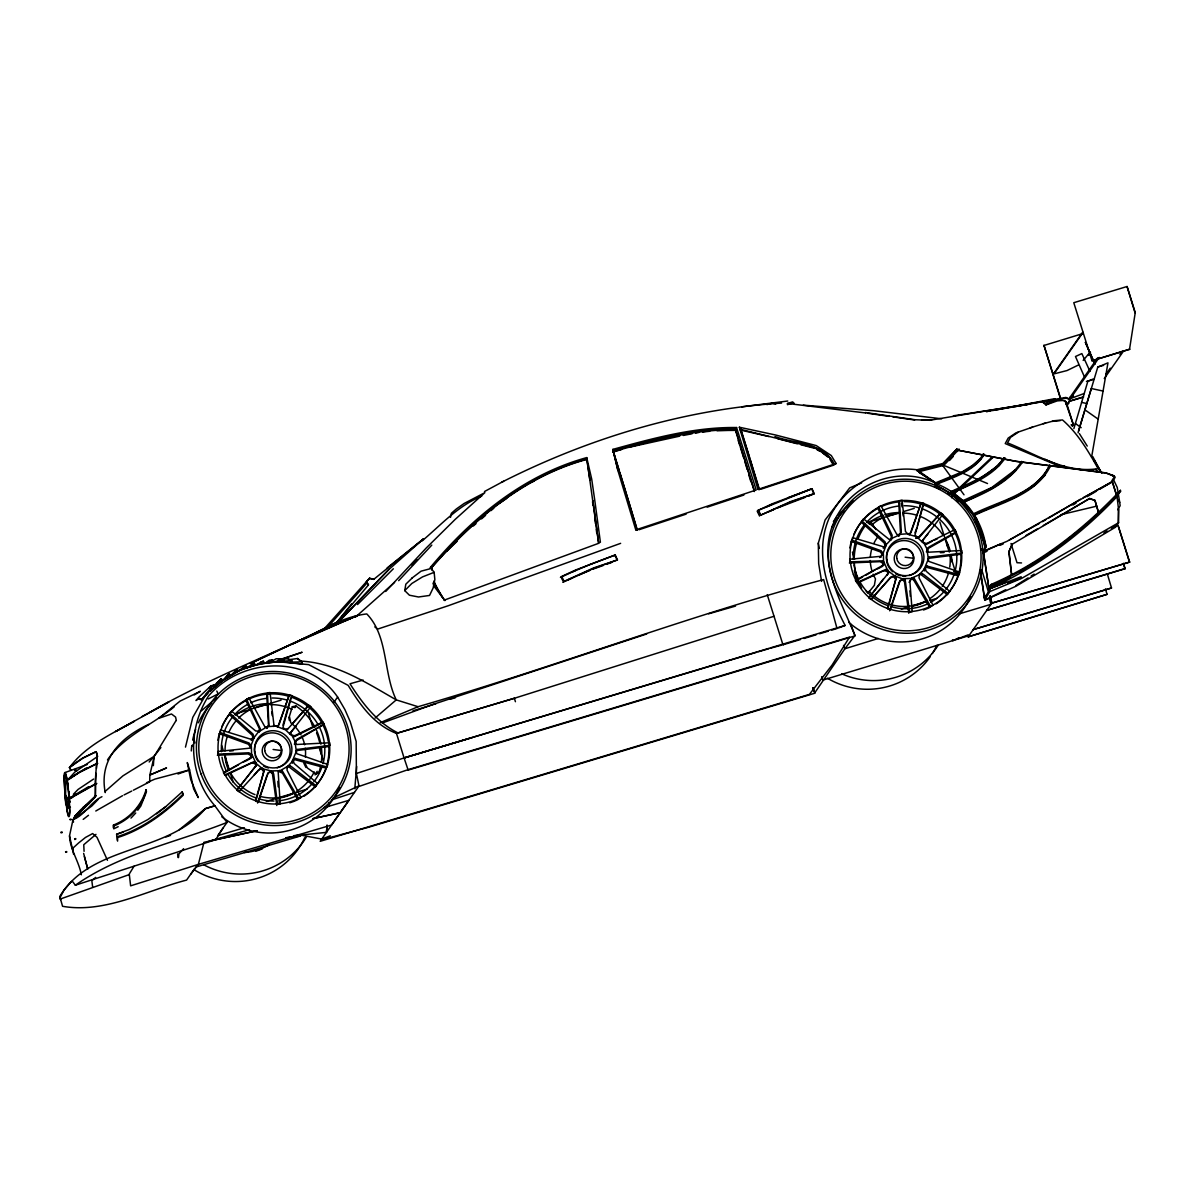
<?xml version="1.0" encoding="UTF-8"?>
<svg xmlns="http://www.w3.org/2000/svg" width="1195" height="1195" viewBox="0 0 1195 1195"><rect width="100%" height="100%" fill="white"/><g stroke="black" fill="none" stroke-linecap="round" stroke-linejoin="round"><path stroke-width="1.5" d="M1118.61 509.055L1118.595 522.723L1115.413 527.264L1016.064 586.207L984.785 600.159L980.423 569.791M1118.206 521.901L1118.52 509.175L1117.041 496.597L1120.462 490.338C1083.656 529.206 1040.755 562.964 991.387 584.325L988.818 587.985L983.336 551.179L986.039 547.325C982.17 518.735 963.633 494.581 936.79 483.915M73 820.248L76.958 814.587L82.694 809.463M113.435 827.881L113.48 825.043C129.105 818.993 141.383 805.803 146.104 789.701L146.373 792.031L146.104 789.701M113.48 825.043L113.734 828.822L118.186 826.701M117.289 840.19L116.617 834.244L129.15 829.569L147.941 819.516L165.761 806.64L182.193 791.852L183.223 795.153C164.537 813.436 142.817 829.554 117.648 837.546L117.588 841.131M149.689 781.859L149.823 774.987L154.26 756.226L175.71 721.123M70.43 807.208L67.682 807.954L65.561 795.034L66.009 774.868L69.788 799.948M794.063 403.193L792.614 401.879L787.49 403.477L787.445 404.687L792.569 403.103M81.335 874.8C78.885 861.057 70.191 850.108 69.504 835.873L73 819.636L95.391 796.841L95.914 773.284M70.834 770.013L69.459 767.593L76.032 762.589L82.784 758.033L96.168 751.655L97.378 755.912L96.526 768.385M67.682 807.954L68.324 797.528L70.072 801.964M153.348 765.636L154.021 756.375L160.877 747.547M278.166 725.828L264.946 726.904L248.889 697.94L246.648 699.329L260.465 729.144L254.027 737.703L250.293 739.063L220.537 729.891L219.955 732.445L249.068 743.021L251.338 745.949L251.682 757.152L223.405 772.702L224.824 774.943L253.982 761.633L264.2 770.192L255.476 800.68M264.2 770.192L255.82 801.307L258.389 801.905L268.053 773.135M326.459 832.392L327.086 824.998L326.459 832.362L300.662 835.066L321.754 839.069L330.328 835.798M354.796 788.7L356.663 766.473M928.291 533.433L921.703 541.574L942.87 514.433L940.719 512.894L918.671 537.153L908.2 534.419L905.466 531.476L902.091 500.227L899.491 500.645L901.299 531.835L899.491 535.001L889.229 539.483L863.492 518.794L861.983 520.93L885.062 541.873L886.048 545.413L882.552 554.809L880.282 551.896L851.169 541.32L851.975 540.17L881.073 550.746L883.344 553.658L883.688 564.876L855.411 580.426L856.83 582.652L885.988 569.343L894.667 575.856L896.205 577.917L887.482 608.404M896.205 577.917L887.825 609.017L890.394 609.629L900.074 580.86M431.978 570.224L432.261 566.594C474.101 518.749 524.261 475.983 586.775 459.014L586.73 457.595C523.38 475.102 471.562 517.988 430.155 567.685L432.261 566.594M178.518 857.532L178.921 853.842L183.627 848.674M72.88 851.109L73.313 847.778L78.556 842.998L85.517 837.426L92.657 833.572L96.989 837.292L107.46 860.31M249.576 759.378L252.025 754.628L248.829 752.775L218.147 754.12L217.699 751.535L250.039 748.13L254.027 737.703L253.056 734.148L229.963 713.206L231.486 711.07L255.715 730.967L259.703 731.146L268.965 725.723L267.471 692.936L270.07 692.502L273.984 725.365L284.5 729.473L288.055 728.532M289.13 766.996L315.375 786.952L316.167 785.817L291.446 766.637L289.937 765.846L286.651 767.608L295.165 758.392L327.131 766.996L327.699 764.441L296.704 753.642L295.12 742.991L296.763 739.376L324.248 724.185L322.844 721.944L294.807 735.672L291.147 735.194L282.961 727.411L291.849 695.58L289.265 694.982L278.286 725.619M881.596 567.087L884.046 562.337L882.463 560.843L850.168 561.844L849.705 559.245L880.431 556.347L883.344 553.658M921.136 574.705L947.381 594.677L948.188 593.527L923.451 574.362L921.942 573.57L918.656 575.333L927.171 566.116L959.137 574.72L959.704 572.151L928.709 561.366L927.126 550.701L928.784 547.101L956.254 531.909L954.85 529.669L926.812 543.396L923.152 542.903L914.967 535.136L923.854 503.304L921.27 502.707L910.306 533.328M1129.499 349.478L1135.25 312.627L1127.064 286.501L1073.782 302.708L1091.976 360.756L1129.663 349.239L1091.976 360.756M984.232 597.844L989.415 590.823L989.116 588.941L991.686 585.266C1041.054 563.92 1083.94 530.162 1120.761 491.294M411.916 578.126L421.088 571.165L431.246 568.462L434.143 572.33L434.846 579.47L433.143 587.97L429.543 595.454L418.504 596.992L409.422 595.215L404.732 590.614L405.822 584.191L412.26 577.917M1091.588 457.177L1107.974 362.832L1097.682 367.209M148.777 724.319C120.471 737.479 98.737 759.437 105.25 792.599M909.066 582.368L911.68 578.051L921.942 573.57M450.5 517.345L451.381 513.282L456.4 508.921L464.108 503.483L484.871 492.654L455.235 519.347L426.212 548.027L385.701 591.48M851.975 540.17L852.543 537.616L884.001 546.937L891.709 538.87L892.157 535.226L878.669 507.053L880.894 505.664L896.952 534.613L910.172 533.553M185.479 747.114L192.783 717.358L206.137 694.056L223.107 680.224L241.076 669.529L259.225 664.032L277.494 661.686L308.654 664.629L348.178 685.377C359.979 704.871 374.408 725.036 396.486 733.386L514.358 698.283L774.031 616.261M1046.775 404.059L1043.265 402.67L1045.924 404.896L1056.201 399.966L1066.358 398.174L1069.704 399.593L1068.793 403.312L1066.866 405.239M72.701 820.86L73 819.636L91.731 806.087L98.468 799.052M1065.731 403.686L1066.194 401.819L1062.863 400.474L1057.276 400.893L1045.924 404.896M73.657 819.65L74.314 817.156L80.229 810.255L95.824 795.661M290.564 698.507L282.946 725.141M917.372 525.845L923.048 504.454M821.592 581.382L818.665 563.622L818.306 543.187L825.103 519.989L849.72 487.859L861.61 482.885M1073.887 428.572L1087.868 381.22L1092.962 379.099M266.784 775.869L257.582 803.055M1078.502 431.126L1091.289 388.509L1103.015 391.049M1078.069 432.754L1097.787 367.059M314.897 727.023A58.495 57.778 35 0 0 295.927 705.976L292.327 706.693L289.399 716.373L290.758 722.751A38.449 37.971 35 0 1 300.916 734.761M292.387 763.217L292.312 761.051L297.107 749.474L329.954 745.351L329.506 742.767L296.704 744.485L290.504 732.714L296.285 725.709M924.392 570.926L924.318 568.775L929.127 557.199L961.975 553.076L961.512 550.477L928.709 552.195L922.51 540.424M736.568 427.541L735.358 429.05C693.757 428.527 652.963 439.835 613.184 450.829L617.92 470.546L635.785 529.878L756.181 489.995L736.568 427.541C694.489 426.929 653.187 438.236 612.945 449.365L612.736 452.173L621.759 449.454M97.452 763.187L79.004 772.373L67.966 779.633L74.926 772L97.631 756.465M75.345 794.182L71.819 797.812L70.565 797.229M889.603 610.764L899.267 582.01L902.972 578.634L914.22 578.425L930.785 606.657L933.011 605.282L919.015 577.812L919.463 574.183M289.265 694.982L279.092 724.469L277.359 726.978M921.27 502.707L911.098 532.193L909.365 534.703M590.838 564.145L615.276 554.973L617.457 559.932L593.81 568.342L562.8 582.323M759.557 516.061L757.197 511.161L757.988 510.399L812.032 488.71L814.213 493.669L808.373 496.239M914.952 532.851L916.909 527.622M289.937 765.846L287.457 766.458L287.009 770.103L301.006 797.558L298.78 798.932L282.214 770.7L270.966 770.909L267.262 774.285M145.76 793.599L140.816 806.042L137.769 810.21M586.372 460L586.775 459.014M146.402 790.657C141.682 806.745 129.404 819.934 113.779 825.984M617.457 559.932L593.706 567.894L563.577 581.562L562.053 579.246L561.217 576.662L575.9 569.895L615.276 554.973L614.484 555.735M760.334 515.299L790.463 501.631L814.213 493.669L790.567 502.079L760.334 515.299L758.825 512.984L757.988 510.399L772.657 503.633L812.032 488.71L787.595 497.882M774.943 436.563C794.824 443.763 823.669 442.24 834.334 464.302L836.156 463.54L831.287 455.549L816.215 445.571L775.57 434.995L739.346 427.227L740.736 428.706L740.138 429.961L768.938 436.578M222.957 828.18L215.683 839.667L75.345 885.211L72.611 881.551L71.297 881.566L63.992 890.081L60.079 897.564L62.558 906.288C104.772 913.727 146.567 890.439 186.584 880.088L194.815 868.332M252.025 754.628L256.656 764.89L237.103 789.88M256.656 764.89L236.789 790.179L238.955 791.717L260.48 768.176L270.966 770.909L273.685 773.852L277.584 804.384L280.183 803.951L278.181 771.88L287.457 766.458M887.078 575.258L888.662 572.614L884.046 562.337M888.662 572.614L869.109 597.605M1012.344 544.039L1008.998 551.552L1011.702 574.9M1049.628 465.258C1035.587 493.729 1000.349 500.571 974.313 513.491L974.03 515.538C1000.827 502.602 1036.453 495.088 1050.539 465.721L1049.628 465.258C1043.235 479.972 1029.373 489.069 1015.66 496.373M935.177 486.798L936.88 483.796L916.998 469.769C880.581 465.034 844.76 485.319 829.061 518.346C813.586 554.346 828.434 592.914 845.119 625.448L838.651 627.913M980.632 573.645L984.785 600.159L989.729 591.615L1021.486 578.47L1118.595 522.723M233.339 673.756L237.312 669.155L238.014 671.381L230.142 676.011L237.178 669.14L238.014 671.381M134.019 866.255L129.254 874.008L130.628 885.839L198.37 864.373L331.523 825.043L348.835 800.336L323.979 807.686M1117.669 509.712L1120.148 505.709L1119.715 502.393L1117.235 487.455L1113.307 479.225M875.935 529.519L871.274 522.409L869.228 523.978M833.408 521.617L836.44 516.942M224.6 679.268L226.945 676.026M984.77 541.693L975.971 517.51L985.741 545.159L985.86 546.698L983.097 550.656L989.087 589.09L991.387 584.325M229.963 713.206L229.171 714.356L252.25 735.298L253.235 738.839L251.189 740.362L251.981 739.212M246.648 699.329L245.856 700.479L259.345 728.651L258.897 732.296L259.703 731.146M253.235 738.839L254.027 737.703M251.338 745.949L250.532 747.084L248.261 744.171L219.163 733.596M369.449 578.41L373.871 579.112L369.449 578.41L366.193 581.905M367.209 582.742L368.344 585.147L367.209 582.742L326.728 628.226M267.486 727.277L266.679 728.427L268.487 725.26L266.679 694.071M250.875 758.302L251.682 757.152M273.177 726.515L273.984 725.365M255.849 766.04L255.207 763.56L255.999 762.41M295.24 706.962L295.927 705.976M254.012 775.226L258.299 770.222L262.646 768.131M373.632 579.456L423.463 538.93L387.135 567.924M60.497 899.73L59.75 896.519C91.014 844.058 167.883 853.887 205.376 808.552L214.831 805.729L226.99 822.444L217.714 835.663L244.392 827.732M290.504 732.714L289.698 733.849L310.864 706.708L308.713 705.169L287.248 729.682M268.188 772.926L270.966 770.909M276.777 805.52L272.37 773.374L273.177 772.239M295.479 740.452L294.672 741.602L324.248 724.185M294.314 744.126L295.12 742.991M279.675 770.327L278.868 771.477L282.498 773.15L297.032 798.499M281.408 771.851L282.214 770.7M297.107 749.474L296.315 750.624L329.163 746.502M333.539 702.854L337.602 697.058C307.892 653.486 240.807 657.967 208.408 696.147C186.988 730.011 188.511 775.63 214.831 805.729M292.312 761.051L295.165 758.392M328.7 743.902L329.506 742.767M320.753 765.532A58.495 57.778 35 0 1 319.005 772.284L315.047 774.853L317.183 771.313M359.023 785.907L320.185 841.31L809.403 694.4L832.168 664.928L849.555 637.099L408.018 769.685L359.097 786.4L356.394 773.479L356.17 741.408L350.21 721.631L344.907 709.576L337.602 697.058M861.983 520.93L861.177 522.081L884.255 543.023L885.241 546.563L883.195 548.087L884.001 546.937M878.669 507.053L877.862 508.204L891.351 536.376L890.902 540.006L891.709 538.87M885.241 546.563L886.048 545.413M953.655 453.667L957.135 448.708L942.93 463.496L916.998 469.769L917.282 471.144L945.111 464.093L959.137 449.066L957.359 451.486M934.938 483.99L935.79 482.765L962.035 471.95L972.581 465.303L979.93 458.91M899.491 535.001L898.685 536.152L900.507 532.97L898.685 501.795M980.722 459.537L973.268 466.05L962.333 472.906L936.551 483.452L935.7 484.662C953.087 477.432 973.85 471.622 984.277 454.488L983.365 454.01C973.313 470.531 953.356 476.297 936.581 483.303M882.881 566.012L883.688 564.876M1060.383 398.458L1043.952 345.265L1060.488 398.04M887.855 573.764L887.213 571.285L888.019 570.135M916.505 537.182L915.714 538.333L919.254 537.391L939.912 514.044M1005.04 458.238C992.582 476.671 970.445 484.602 951.056 493.415L950.294 492.728L951.16 491.503C969.967 482.78 991.521 475.281 1004.129 457.775L1005.04 458.238L1004.188 459.463L1003.277 458.985L997.87 465.841L978.541 479.598M951.056 493.415L978.257 480.27L999.513 465.243M871.379 599.218L890.305 577.947L894.667 575.856L905.183 579.948L909.589 612.094L912.188 611.676L909.858 581.218L911.68 578.051M951.997 494.82L991.79 457.327L992.821 457.595L954.327 493.864L951.608 497.747M983.365 454.01L982.514 455.235L983.425 455.698L984.277 454.488M900.193 580.65L902.972 578.634M908.783 613.244L904.376 581.099L905.183 579.948M927.484 548.176L926.678 549.327L955.462 533.045M926.319 551.851L927.126 550.701M962.483 501.721C984.366 492.415 1007.997 482.138 1021.591 461.509L1022.502 461.987C1008.879 482.69 985.278 493.177 963.23 502.393L962.483 501.721L963.334 500.496L991.85 487.47L1014.839 470.158M963.23 502.393L992.164 488.441L1004.98 479.792L1015.63 470.77M1053.87 373.333L1082.775 332.09M1082.864 332.643L1053.945 373.901L1067.075 370.54L1078.278 365.087M910.874 579.187L913.413 579.575L914.22 578.425M929.127 557.199L928.321 558.334L961.168 554.226M924.318 568.775L927.171 566.116M1003.277 458.985L1004.129 457.775M1127.064 286.516L1135.071 312.866M974.03 515.538L974.881 514.328L1015.332 497.015L1033.645 486.081L1045.371 475.042M1090.034 352.316L1083.163 360.412M1090.497 352.331L1088.361 355.378L1090.318 353.152M1021.591 461.509L1020.739 462.734L1021.635 463.197L1022.502 461.987M960.705 551.627L961.512 550.477M1084.283 393.454L1070.361 398.637L1069.958 397.382L1097.772 357.693M1070.361 398.637L1099.236 357.424M1093.694 379.487L1086.449 381.429M1103.597 365.356L1097.832 366.88M1081.55 402.401L1086.599 403.462M948.89 592.541L949.696 591.391L926.11 571.18L925.124 567.625M1106.017 374.244L1110.289 368.15M1119.924 354.407L1122.06 351.36M1104.27 378.561L1123.524 351.091M1075.336 423.448L1081.176 427.676M1084.896 409.825L1098.16 419.131M1050.539 465.721L1049.688 466.946L1048.777 466.468M968.144 636.86L1107.018 594.348L968.144 636.86L991.775 603.146L1129.633 562.083L1118.102 525.292L1111.32 528.235M1043.369 525.486L1089.661 498.479L1094.934 500.302L1098.683 513.088L1094.934 500.302M983.336 551.179L1007.131 541.245L1112.321 481.451L1115.099 477.492L1111.574 474.878L1105.972 472.891L1016.004 461.27L956.314 449.888L942.093 464.676L917.894 470.531M1117.669 494.327L1120.462 490.338M1111.514 587.985L973.238 629.586L1111.514 587.985L1107.257 573.749M1125.152 568.536L986.667 610.421L1125.018 568.73L1123.494 563.263M989.654 596.111L991.775 603.146L1129.633 562.083M1111.918 480.599L1113.845 477.88M316.167 785.817L317.691 783.681L294.104 763.456L293.119 759.9M948.188 593.527L949.696 591.391M135.737 812.988L130.972 818.082M883.254 579.082L868.795 597.903L870.961 599.442L891.111 576.797L894.667 575.856M336.691 622.52L351.748 603.684M336.452 622.864L368.583 584.803M107.505 759.856C124.026 735.642 152.392 724.977 174.291 706.723M974.508 522.424L976.718 519.72M70.908 770.118L69.459 767.593C85.667 745.77 111.254 734.059 134.408 721.212L115.556 731.549L168.853 701.943L142.13 716.492M214.219 685.422L221.269 678.67L222.091 680.911L214.637 686.871L221.269 678.67M216.639 683.286L221.404 678.7L222.091 680.911M74.404 817.425L95.884 795.825M74.643 817.604L80.573 810.718M149.166 762.007L154.021 756.375L122.921 775.854L104.861 791.658M432.261 567.013C474.086 519.153 524.261 476.402 586.775 459.433L589.897 480.166M198.475 697.536L210.843 685.975L213.771 685.019L214.473 687.23L210.544 690.979M208.826 688.425L210.977 685.99M201.268 698.956L197.937 698.253L196.025 700.569L198.041 698.985L201.372 699.702L213.636 685.004L214.473 687.23M324.144 628.928L369.688 578.081M291.909 724.14L307.907 706.32M412.036 565.28L417.07 559.798M337.363 623.163L389.122 569.134M338.379 622.147L388.883 569.477L423.463 538.93M78.332 812.525L74.882 816.26L77.212 814.049M949.442 460.553L953.132 456.565M398.667 580.68L431.813 545.099M943.557 464.093L949.876 457.58M73.373 794.287L78.063 789.447L93.613 779.035M65.307 782.949L65.068 784.293M88.281 804.28L95.361 796.438L95.241 781.366L97.154 755.763L96.168 751.655L82.843 758.138L69.459 767.593M404.732 590.614L411.827 583.489L422.537 576.886L434.143 572.33M1066.403 404.493L1068.315 402.566M357.514 604.551L393.334 568.775M1110.185 502.094L1112.814 499.525M1117.041 496.597C1080.668 535.136 1037.484 567.102 989.116 588.941L989.729 591.615M560.44 577.424L576.154 570.209M446.557 551.433L457.222 541.186M201.372 699.702L207.915 693.473M190.602 874.352L198.37 864.373L203.986 842.311L256.686 830.839M837.441 515.389L853.26 500.959M191.663 746.143L193.456 744.515M355.408 617.143L394.559 582.398M234.773 671.321L237.178 669.14M226.811 675.997L229.365 673.861L230.052 676.071L222.21 680.791L229.231 673.846L230.052 676.071M421.925 541.066C440.895 524.993 458.133 505.664 481.704 496.164M473.295 526.024L476.028 523.649M481.48 518.914L485.573 515.359M491.026 510.609L493.744 508.233M201.492 710.741L216.474 697.88M375.111 718.016L396.247 699.882L418.056 706.708C554.166 667.288 686.737 616.187 823.639 579.59L837.023 628.525L831.795 630.109M95.645 877.414L91.836 880.67L92.627 886.989M1054.095 551.029L1058.292 547.609M1061.1 545.338L1065.313 541.918M1075.127 533.956L1077.92 531.67M1080.728 529.4L1090.542 521.438M179.384 829.659L205.196 808.761L214.652 805.923M1055.364 549.416L1071.288 536.585M1074.186 534.255L1077.083 531.924M1081.415 528.429L1084.313 526.099M75.345 885.211C120.546 853.484 176.337 842.49 226.99 822.444M1061.877 544.233L1064.685 541.992M1068.883 538.616L1075.888 533M95.958 834.364L83.755 844.731L84.068 851.333M156.635 813.81L165.761 806.685M243.093 667.661L245.587 665.72L246.409 667.96L255.043 665.361L254.356 663.15L251.712 664.614M243.227 667.691L245.707 665.749L246.409 667.96L238.119 671.291L245.587 665.72M267.082 661.851L269.263 660.163L272.46 660.073L273.162 662.284L264.17 663.389L272.326 660.058L273.162 662.284M83.187 819.382L88.49 815.289M82.933 807.551L87.31 804.444M67.876 779.349L86.428 767.952M68.205 779.812L79.258 772.538L97.691 763.351M499.211 503.498L506.71 498.405M1018.349 432.142L1010.522 437.37L1007.549 442.882C1036.633 454.458 1065.582 473.862 1098.085 468.634C1088.242 451.023 1077.875 433.367 1062.504 419.938L1054.468 420.7L1043.205 423.732M70.445 797.603L88.699 786.639M70.535 797.887L95.032 784.025M70.774 798.066L96.84 783.472M1019.798 572.36L1024.474 569.447M1044.729 556.84L1049.419 553.942M1015.959 585.445L1028.103 577.887M1031.136 575.99L1034.168 574.108M95.779 811.017L122.532 795.706M1020.978 570.732L1024.115 568.805M1027.252 566.893L1031.957 564.01M1036.662 561.142L1039.799 559.215M1023.278 569.388L1028.058 566.475M1032.824 563.577L1036.005 561.635M1089.661 498.479L1012.165 544.278L1008.849 551.761L1011.582 575.079M194.202 694.937L200.342 691.308L180.131 701.077L158.741 718.329L171.482 713.983L175.575 717.075L176.337 720.6M1042.563 521.647L1045.715 519.78M1048.866 517.913L1080.399 499.256M1095.501 469.486L1098.519 471.547M1103.986 532.91L1107.197 531.028M1112.007 528.175L1115.219 526.293M1072.856 505.022L1076.008 503.17M1087.062 496.672L1096.532 491.115M1099.684 489.263L1112.306 481.839L1115.921 493.415M314.733 633.992C330.821 624.612 348.103 616.097 366.79 613.931C388.494 636.412 383.072 672.695 396.247 699.882C366.133 682.629 335.72 662.583 299.721 661.044M1026.072 535.405L1037.857 528.638M1005.772 582.323L989.087 589.09L993.732 586.446M224.197 772.941L238.507 764.8M857.786 579.754L862.566 577.051M865.748 575.243L875.293 569.806M484.468 491.533L503.618 481.241M271.325 661.447L276.15 658.759L278.629 658.774L281.975 659.595L282.677 661.821L273.476 662.224L281.856 659.58L282.677 661.821M251.577 664.599L254.221 663.135L255.043 665.361M149.987 712.25C204.808 680.762 263.811 657.608 320.813 630.512L250.248 663.539L301.185 639.728L358.47 615.052L291.655 644.449L336.392 622.446M1009.387 539.976L1039.411 523.395M1083.282 497.628L1112.306 481.839M101.948 796.707C90.596 801.935 84.875 815.274 73 819.636L73.507 822.115M989.087 589.09L997.198 584.728M294 736.822L322.038 723.094M926.005 544.547L932.384 541.141M254.221 663.135L246.528 667.93M148.822 782.277L133.377 790.209M208.244 698.97L218.147 693.892L216.803 691.054M124.071 794.929L131.719 791.045M501.691 482.227C588.478 438.236 684.257 409.198 781.59 403.088M984.785 600.159L1005.757 589.718M988.818 587.985L1010.268 577.499M959.182 637.652L952.774 640.789L952.475 639.833M319.005 772.284L315.719 773.867L307.369 767.982L304.471 762.111M934.042 540.349L937.373 538.766M225.676 775.301L251.547 763.067L255.207 763.56M333.166 797.991L359.112 785.757M857.681 583.026L883.553 570.792L887.213 571.285M571.852 572.151L591.854 563.711M567.685 580.053L572.584 577.797M765.353 507.397L771.88 504.38M769.341 511.535L774.24 509.279M950.294 492.728L977.107 480.524M1001.291 543.65L983.455 551.731L981.543 548.729M987.01 551.254L983.769 552.717L981.857 549.715M999.976 545.368L1003.217 543.904M344.862 620.967L358.47 615.052M1045.715 403.118L1055.17 399.04M243.272 762.081L248.007 760.05M876.861 569.134L880.013 567.774M146.522 782.725L154.962 779.095L189.587 769.879L187.286 762.559L190.722 779.588L198.265 797.618L193.62 788.849L189.587 769.879L177.965 774.016M973.462 514.701L1014.167 497.254M380.249 722.631L418.056 706.708M579.037 574.9L589.912 570.388M777.347 507.994L804.982 497.434M1007.758 583.369L1021.113 577.947M529.206 483.094L534.255 481.062M983.619 596.544L986.951 595.244M989.116 588.941L1021.172 576.737M956.269 639.37L968.204 634.844M260.48 662.194L263.378 661.179L264.08 663.389L255.327 665.256L263.258 661.164L264.08 663.389M1069.958 397.382L1073.439 396.083M444.137 600.174L598.62 543.322L586.73 457.595L591.704 479.09L594.722 499.988L600.398 542.231L598.635 542.918L592.914 500.66M382.236 723.035L432.665 704.527L646.704 633.977M65.053 772.538L87.34 764.456M620.638 543.337L448.439 605.671L377.769 629.063L374.797 626.897M593.034 569.104L603.161 565.504M606.537 564.294L611.616 562.501M60.377 898.999L129.374 874.561M1032.54 427.138L1016.034 432.829L1008.207 438.072L1005.234 443.569L1061.996 467.35M279.51 660.073L302.126 652.246L278.495 660.028L283.798 660.282M165.896 836.978L170.541 835.38M116.617 834.289L123.01 832.168M117.349 836.664C142.519 828.673 164.238 812.555 182.925 794.272L182.193 791.897M739.346 427.227L757.959 489.412L836.156 463.54M760.886 489.218L834.125 464.974L829.539 457.476L815.229 447.796L740.541 429.378L744.814 442.613M638.922 529.758L686.154 514.119M707.141 507.173L743.873 495.029M332.046 799.739L354.482 792.375M356.394 773.479L404.313 757.869L845.119 625.448M1030.224 427.825L1045.52 423.045M412.947 710.816L435.996 703.691M450.186 699.299L455.504 697.656M878.25 638.474L844.895 648.751L814.796 692.771L812.899 687.782M879.625 557.497L881.253 557.004M1043.788 345.519L1082.909 333.569M1055.738 399.22L1065.895 397.442L1069.241 398.846M1069.286 401.161L1083.581 396.874M1069.122 401.415L1083.417 397.113M868.212 522.185L900.089 512.61M903.629 511.55L914.25 508.368M236.819 713.445L250.995 709.188M254.535 708.127L281.094 700.15M756.674 652.246L404.074 757.944L396.486 733.386L514.403 698.238M901.254 609.077L908.334 606.94M911.875 605.88L926.05 601.623M929.591 600.562L936.671 598.441M783.009 644.777L800.426 639.534M803.921 638.488L816.11 634.814M819.606 633.768L828.314 631.154M266.321 801.382L307.04 789.163M959.197 613.871L990.939 604.341L989.535 598.979M968.981 635.665L822.952 680.074L821.607 676.714M613.14 451.59C652.918 440.611 693.727 429.304 735.313 429.797L754.374 491.548M628.809 447.363L679.731 436.13M471.995 737.659L404.074 757.944L408.152 770.103L855.082 635.889C840.697 599.89 816.08 560.545 834.424 521.095C851.303 482.944 899.447 464.287 936.88 483.796L918.791 472.115L935.297 482.944M195.666 867.122L300.572 835.962L285.934 837.77L300.572 835.962M209.005 841.175L249.411 829.703M758.437 651.738L768.953 648.661M708.62 613.812L735.522 606.089M363.131 680.06L350.015 683.779C362.339 703.228 377.112 722.631 398.189 733.028M770.7 648.138L781.246 645.255M766.891 404.597L772.254 403.178L775.63 403.507M321.709 839.756L367.985 827.418L814.915 693.19L812.958 688.021M919.941 471.442L944.289 465.273M1060.592 514.761L1096.801 506.127M69.952 819.337L71.013 819.098M70.161 819.889L71.222 819.65M60.975 832.153L62.035 831.914M61.065 832.87L62.125 832.631M74.628 838.8L75.688 838.561M74.717 839.517L75.748 839.174M65.531 851.781L66.591 851.542M65.74 852.334L66.8 852.095M757.959 489.412L759.348 489.099L740.736 428.706M313.015 818.59L340.276 812.66L313.195 818.53M215.683 839.667L257.209 830.659M635.785 529.878L637.219 529.564L613.184 450.829M1054.662 398.697L993.583 410.363M295.016 707.634L292.327 706.693M683.271 435.458L692.099 433.755M695.624 433.083L699.165 432.411M1015.197 406.569L1050.151 400.325L929.71 420.281L915.265 419.759L865.314 412.529M989.968 410.975L986.353 411.588L1029.881 404.059L953.386 415.8M278.48 659.715L288.1 658.729M741.662 406.838L787.744 401.012M229.679 751.117L233.339 750.669M288.652 659.73L297.585 658.52L301.723 661.836L302.41 664.061L292.7 662.837L290.116 660.745M702.69 432.022L709.725 431.276M1052.153 421.387L1060.204 420.64M293.806 835.649L298.944 835.215M867.615 522.663L871.274 522.409M940.36 552.702L944.065 552.508M849.361 562.994L880.028 561.65L883.239 563.487M217.356 755.27L248.022 753.925L251.234 755.763M1080.101 469.68L1093.156 469.949M292.596 662.09L301.588 661.821L302.41 664.061M731.146 430.17L716.761 430.529L734.91 430.379L735.358 429.05L754.418 490.786M921.524 420.207L931.622 420.072M1021.531 562.935L1017.02 562.726L1011 543.486M803.279 405.15L873.739 410.721L941.66 418.803M1057.799 465.587L1064.506 466.184M926.379 567.252L958.33 575.856M294.358 759.542L326.325 768.146M292.506 662.896L282.856 661.866L282.737 661.119L291.67 660.656L292.506 662.896L291.804 660.686L287.965 658.714M787.49 403.477L865.778 412.977M905.108 557.199L913.518 558.274M273.102 749.474L281.497 750.55M867.585 413.246L889.304 416.368M892.934 416.876L914.653 419.998M866.166 591.032L868.033 593.138L874.381 585.296L875.487 578.888A38.449 37.971 35 0 1 873.172 574.197M772.254 403.178L775.899 403.88M958.3 450.246L1015.929 461.389L1105.898 473.011L1114.801 476.521M777.855 438.744L797.229 443.778M800.74 444.704L814.826 448.364M1089.556 498.644L1094.799 500.466M953.64 571.464L958.898 573.301M1111.574 474.878L1113.964 475.715M987.533 483.542L942.093 464.676L964.021 494.805M1061.922 466.588L1044.923 459.283M936.746 487.56L939.897 489.084M947.784 492.878L955.656 496.687L973.91 514.552M935.969 485.095L950.652 493.281L961.422 501.153L969.967 509.623M816.394 449.275L819.501 451.098M902.165 579.784L904.376 581.099M270.16 772.06L272.37 773.374M951.399 492.235L962.154 500.093M950.563 493.415C971.117 504.454 980.871 526.636 985.218 548.505M822.608 452.92L827.836 457.028M297.45 658.505L301.588 661.821M1072.557 425.868L1071.183 424.703L1072.483 426.167M963.334 500.496L964.096 501.183M951.16 491.503L951.907 492.191M935.79 482.765L936.551 483.452M913.413 579.575L929.038 606.209M893.86 577.006L895.399 579.067M261.854 769.281L263.393 771.343M811.853 489.188L813.705 493.386M615.096 555.451L616.949 559.648M974.313 513.491L974.881 514.328M760.632 514.672L758.646 510.534M563.876 580.934L561.889 576.797M1117.713 499.256L1119.715 502.393M442.195 597.097L434.547 583.07M1079.384 433.606L1087.241 446.064M830.062 459.552L832.81 464.048M65.561 795.034L69.803 802.054M1101.835 473.19L1093.843 459.821L1100.759 472.055M1092.738 456.55L1100.909 472.01M303.784 763.082L305.95 767.489M1089.989 371.406L1081.848 353.586L1075.485 356.513L1084.253 376.455M955.656 496.687L957.763 501.81M843.55 645.39L844.895 648.751L854.948 635.471L850.511 623.835M975.15 518.69L984.038 542.56L985.038 547.878M433.964 581.054L436.354 587.477L444.884 600.607L434.158 586.461L432.978 583.115M1065.074 400.833L1073.588 425.405L1066.194 401.819M738.181 440.522L739.824 445.601M1118.356 526.622L1129.514 562.233M1123.912 565.22L1125.018 568.73M1105.45 588.851L1107.018 594.348M953.819 492.235L954.327 493.864M939.838 521.976L949.263 552.06M950.369 555.6L954.805 569.761M852.408 552.105L854.619 559.185M745.336 444.271L749.534 457.625M740.362 447.303L743.574 457.536M767.235 594.632L783.024 645.001M514.358 698.283L515.433 701.704M308.444 713.236L312.313 725.619M319.528 748.623L323.412 761.006M221.568 745.127L223.226 750.43M224.346 753.97L229.335 769.909M230.441 773.434L233.219 782.292M1112.321 481.451L1116.742 495.656M981.737 569.761L988.609 592.601M745.172 462.689L747.233 469.605M748.787 474.803L750.863 481.734M750.057 459.283L759.139 489.786M83.635 853.394L87.608 868.421M84.367 856.591L87.758 869.109M66.815 809.672L67.771 813.481A21.226 2.151 84.9 0 0 69.639 810.822L68.055 784.413L65.979 774.196A22.974 2.33 84.9 0 0 63.962 777.079L65.77 804.818M69.504 835.873L73.642 854.38M612.945 449.365L617.92 470.546M193.68 737.718L194.934 743.036M288.712 717.344L289.399 720.54M1115.069 525.606L1115.413 527.264M818.306 543.187L819.262 548.415M67.966 785.175L66.054 775.749A21.226 2.151 84.9 0 0 64.186 778.423L65.038 797.289L67.846 815.035A22.974 2.33 84.9 0 0 69.863 812.152L68.937 791.732M96.959 753.268L97.378 755.912M901.523 503.214L902.031 506.874M902.763 512.371L903.256 516.046M592.511 501.646L593.004 505.321M594.99 520.019L595.483 523.694M596.23 529.206L596.723 532.88M271.743 711.996L272.251 715.656M177.607 853.857L178.085 857.547M66.009 774.868L66.308 778.259M877.13 534.195L877.384 537.451A38.449 37.971 35 0 0 873.859 543.411M909.978 590.853L910.336 596.335M277.852 781.291L278.196 786.788M279.018 799.604L279.257 803.264M339.485 787.535A77.675 76.719 35 0 1 221.837 816.842M191.305 750.938A77.675 76.719 35 0 1 191.797 745.501M192.664 740.108A77.675 76.719 35 0 1 195.607 729.488M198.37 722.781A77.675 76.719 35 0 1 211.59 703.198M274.432 741.572A9.859 9.739 35 0 1 279.361 757.6A9.859 9.739 35 0 1 262.84 754.389A9.859 9.739 35 0 1 273.177 741.318M254.729 753.597A17.925 17.701 35 0 1 268.561 733.207A17.925 17.701 35 0 1 289.623 746.561A17.925 17.701 35 0 1 277.15 767.802M268.502 767.967A17.925 17.701 35 0 1 263.587 766.055M258.284 761.499A17.925 17.701 35 0 1 255.118 755.285M314.808 786.997A56.09 55.403 35 0 1 304.113 796.124M297.988 799.589A56.09 55.403 35 0 1 289.773 802.801M217.893 740.213A56.09 55.403 35 0 1 219.447 733.327M221.852 726.724A56.09 55.403 35 0 1 230.202 713.355M231.352 712.041A56.09 55.403 35 0 1 287.861 696.043M291.221 697.103A56.09 55.403 35 0 1 328.222 741.244M328.819 746.502A56.09 55.403 35 0 1 327.191 763.993M326.19 767.399A56.09 55.403 35 0 1 318.124 782.949M312.776 783.009A51.953 51.31 35 0 1 279.51 800.71M273.999 801.038A51.953 51.31 35 0 1 259.39 799.037M255.879 797.901A51.953 51.31 35 0 1 228.111 774.48M226.408 771.208A51.953 51.31 35 0 1 222.001 757.167M221.419 751.685A51.953 51.31 35 0 1 233.369 716.029M234.578 714.655A51.953 51.31 35 0 1 247.455 704.467M250.741 702.779A51.953 51.31 35 0 1 266.634 698.328M272.146 697.999A51.953 51.31 35 0 1 286.77 699.986M290.265 701.121A51.953 51.31 35 0 1 318.049 724.558M319.752 727.815A51.953 51.31 35 0 1 322.979 763.724M321.858 767.235A51.953 51.31 35 0 1 313.926 781.605M235.968 715.207A51.953 51.31 35 0 1 268.218 703.616M320.215 747.472A51.953 51.31 35 0 1 320.813 752.955M294.045 792.718A47.068 46.5 35 0 1 259.912 796.303M254.968 794.645A47.068 46.5 35 0 1 230.545 772.807M228.992 769.61A47.068 46.5 35 0 1 225.183 754.463M225.033 750.923A47.068 46.5 35 0 1 227.588 735.597M228.872 732.311A47.068 46.5 35 0 1 236.207 720.645M238.597 718.076A47.068 46.5 35 0 1 268.203 704.736M269.921 704.647A47.068 46.5 35 0 1 292.013 709.367M314.21 771.925A47.068 46.5 35 0 1 296.987 791.045M293.611 793.331A47.068 46.5 35 0 1 275.194 798.499M228.574 770.207A47.068 46.5 35 0 1 224.75 755.061M315.734 728.636A58.495 57.778 35 0 1 320.902 744.246M321.41 747.667A58.495 57.778 35 0 1 321.335 761.992M316.57 732.938A58.495 57.778 35 0 1 319.453 741.677M320.499 746.92A58.495 57.778 35 0 1 321.111 753.955M301.723 736.344A38.449 37.971 35 0 1 304.665 744.784M305.263 748.219A38.449 37.971 35 0 1 305.367 756.988M304.725 837.71A77.675 76.719 35 0 1 193.889 869.572M306.547 836.709A77.675 76.719 35 0 1 203.897 864.866M269.338 844.581A56.09 55.403 35 0 1 244.288 852.543M262.482 848.719A56.09 55.403 35 0 1 255.879 851.169M613.707 453.338A516.897 60.303 76.9 0 1 619.324 471.054M619.861 472.802A516.897 60.303 76.9 0 1 637.174 530.341M74.598 770.402A22.66 2.793 73.3 0 1 76.704 770.939M970.639 596.469A77.675 76.719 35 0 1 848.689 622.236M832.019 526.831A77.675 76.719 35 0 1 844.014 510.803M906.437 549.282A9.859 9.739 35 0 1 911.367 565.325A9.859 9.739 35 0 1 894.846 562.113A9.859 9.739 35 0 1 905.183 549.043M892.71 571.748A17.925 17.701 35 0 1 893.233 544.278A17.925 17.701 35 0 1 920.195 550.462A17.925 17.701 35 0 1 909.156 575.512M905.72 576.095A17.925 17.701 35 0 1 902.21 575.99M900.507 575.691A17.925 17.701 35 0 1 895.593 573.779M946.813 594.707A56.09 55.403 35 0 1 936.133 603.848M930.009 607.314A56.09 55.403 35 0 1 923.451 609.988M849.899 547.937A56.09 55.403 35 0 1 851.452 541.051M853.857 534.449A56.09 55.403 35 0 1 861.117 522.409M863.358 519.765A56.09 55.403 35 0 1 878.594 507.95M881.776 506.411A56.09 55.403 35 0 1 898.804 501.885M904.092 501.601A56.09 55.403 35 0 1 960.242 548.968M960.84 554.226A56.09 55.403 35 0 1 949.069 592.048M944.782 590.733A51.953 51.31 35 0 1 930.711 602.295M927.425 603.968A51.953 51.31 35 0 1 891.395 606.761M887.9 605.626A51.953 51.31 35 0 1 860.116 582.204M858.413 578.933A51.953 51.31 35 0 1 854.007 564.891M853.424 559.409A51.953 51.31 35 0 1 865.389 523.739M866.584 522.379A51.953 51.31 35 0 1 898.655 506.038M904.167 505.709A51.953 51.31 35 0 1 918.776 507.711M922.286 508.846A51.953 51.31 35 0 1 954.984 571.434M953.879 574.959A51.953 51.31 35 0 1 945.932 589.329M868.571 523.007A51.953 51.31 35 0 1 883.105 515.284M884.838 514.716A51.953 51.31 35 0 1 899.372 512.535M945.275 539.109A51.953 51.31 35 0 1 950.204 551.014M951.369 556.407A51.953 51.31 35 0 1 951.967 561.889M940.211 589.12A47.068 46.5 35 0 1 929.904 598.59M927.006 600.398A47.068 46.5 35 0 1 869.153 591.301M872.679 524.172A47.068 46.5 35 0 1 882.806 517.614M887.691 515.628A47.068 46.5 35 0 1 899.686 513.208M903.121 513.103A47.068 46.5 35 0 1 917.073 515.299M920.329 516.464A47.068 46.5 35 0 1 942.96 535.211M944.752 538.303A47.068 46.5 35 0 1 949.398 551.388M949.95 554.868A47.068 46.5 35 0 1 949.771 567.087M948.74 572.136A47.068 46.5 35 0 1 942.243 586.372M925.094 601.802A47.068 46.5 35 0 1 913.548 605.999M888.96 515.687A47.068 46.5 35 0 1 894.114 514.447M946.559 543.71A47.068 46.5 35 0 1 947.71 546.952M856.576 579.097A58.495 57.778 35 0 1 854.365 570.418M861.655 588.015A58.495 57.778 35 0 1 854.276 562.397M854.216 558.737A58.495 57.778 35 0 1 856.681 542.829M857.816 539.468A58.495 57.778 35 0 1 865.479 525.367M871.962 570.851A38.449 37.971 35 0 1 870.259 560.5M870.333 556.915A38.449 37.971 35 0 1 871.947 548.326M930.352 656.533A77.675 76.719 35 0 1 827.463 678.252M936.731 645.434A77.675 76.719 35 0 1 932.369 653.471M938.448 644.792A77.675 76.719 35 0 1 841.758 673.831M328.954 802.786L328.64 806.476L328.954 802.771M1085.389 342.382L1094.889 363.982L1085.389 342.382M166.463 767.967L149.793 775.032L166.463 767.967M991.775 603.146L990.341 596.081L991.775 603.146M201.133 774.166A77.675 76.719 35 0 0 333.136 798.589A77.675 76.719 35 0 0 287.054 672.785A77.675 76.719 35 0 0 201.133 774.166M203.374 773.225A75.449 74.523 35 0 0 331.583 796.945A75.449 74.523 35 0 0 286.815 674.742A75.449 74.523 35 0 0 203.374 773.225M264.737 750.594A8.484 8.38 35 0 0 278.345 756.136A8.484 8.38 35 0 0 276.239 741.692A8.484 8.38 35 0 0 264.737 750.594M221.419 766.891A56.09 55.403 35 0 0 316.75 784.532A56.09 55.403 35 0 0 283.469 693.668A56.09 55.403 35 0 0 221.419 766.891M254.714 751.804A18.776 18.537 35 0 0 284.798 764.068A18.776 18.537 35 0 0 280.123 732.102A18.776 18.537 35 0 0 254.714 751.804M833.154 581.89A77.675 76.719 35 0 0 965.142 606.313A77.675 76.719 35 0 0 919.06 480.51A77.675 76.719 35 0 0 833.154 581.89M835.38 580.949A75.449 74.523 35 0 0 963.588 604.67A75.449 74.523 35 0 0 918.835 482.466A75.449 74.523 35 0 0 835.38 580.949M896.743 558.319A8.484 8.38 35 0 0 910.351 563.861A8.484 8.38 35 0 0 908.245 549.416A8.484 8.38 35 0 0 896.743 558.319M853.424 574.616A56.09 55.403 35 0 0 948.755 592.257A56.09 55.403 35 0 0 915.475 501.392A56.09 55.403 35 0 0 853.424 574.616M886.72 559.514A18.776 18.537 35 0 0 916.804 571.793A18.776 18.537 35 0 0 912.129 539.826A18.776 18.537 35 0 0 886.72 559.514"/></g></svg>
